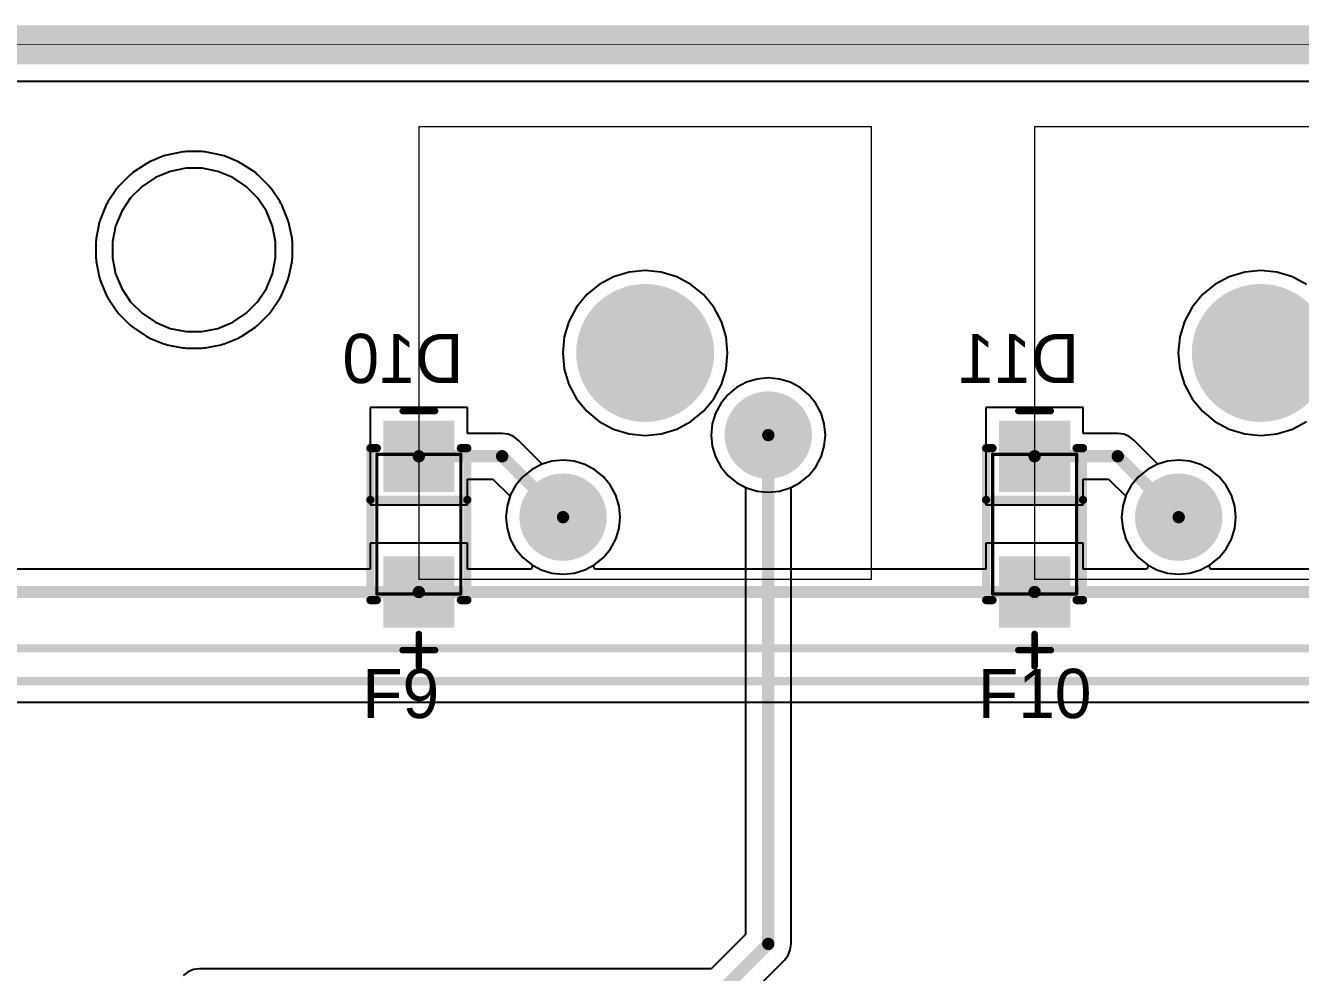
# Model space of a CAD drawing. Header units: millimetres. Extents: x 25 to 374, y 23 to 150.
# Drawn here: x 225.39 to 264.84, y 120.6 to 149.9 of the extents above; entities that cross this region are included whole.
import ezdxf

# ---------------------------------------------------------------- set-up
doc = ezdxf.new("R2010")
doc.units = ezdxf.units.MM
for name, color, linetype in [('BottomLayer', 5, 'Continuous'), ('BottomOverlay', 54, 'Continuous'), ('BottomPaste', 16, 'Continuous'), ('BottomSolder', 6, 'Continuous'), ('KeepOutLayer', 6, 'Continuous'), ('Mechanical1', 6, 'Continuous'), ('Mechanical13', 56, 'Continuous'), ('Mechanical15', 56, 'Continuous'), ('MultiLayer', 9, 'Continuous'), ('PadHoleLayer', 156, 'Continuous'), ('TopLayer', 1, 'Continuous'), ('TopOverlay', 2, 'Continuous'), ('TopSolder', 216, 'Continuous')]:
    doc.layers.add(name, color=color, linetype=linetype)

# ---------------------------------------------------------------- blocks, each defined once
blk = doc.blocks.new('SMA_DO_214AC__S1_B_38')
at = {"layer": 'BottomLayer'}
for points in [[(-1.1, -1), (-1.1, 1), (-3.1, -1), (-3.1, 1)], [(3.1, -1), (3.1, 1), (1.1, -1), (1.1, 1)]]:
    blk.add_solid(points, dxfattribs=at)
at = {"layer": 'BottomOverlay', "const_width": 0.254}
for points in [[(-2.35, 1.3), (-2.35, 1.5)], [(2.35, 1.5), (-2.35, 1.5)], [(-0.75, -1.5), (-0.75, 1.5)], [(2.35, 1.3), (2.35, 1.5)], [(-2.35, -1.5), (-2.35, -1.3)], [(2.35, -1.5), (2.35, -1.3)], [(2.35, -1.5), (-2.35, -1.5)]]:
    blk.add_lwpolyline(points, dxfattribs=at)
at = {"layer": 'BottomOverlay', "const_width": 0.127}
for points in [[(-2.414, 1.5, 1), (-2.287, 1.5, 1)], [(-2.414, 1.5, 1), (-2.287, 1.5, 1)], [(-0.814, 1.5, 1), (-0.687, 1.5, 1)], [(2.287, 1.5, 1), (2.414, 1.5, 1)], [(2.287, 1.5, 1), (2.414, 1.5, 1)], [(-2.414, 1.3, 1), (-2.287, 1.3, 1)], [(2.287, 1.3, 1), (2.414, 1.3, 1)], [(-2.414, -1.3, 1), (-2.287, -1.3, 1)], [(2.287, -1.3, 1), (2.414, -1.3, 1)], [(-2.414, -1.5, 1), (-2.287, -1.5, 1)], [(-2.414, -1.5, 1), (-2.287, -1.5, 1)], [(-0.814, -1.5, 1), (-0.687, -1.5, 1)], [(2.287, -1.5, 1), (2.414, -1.5, 1)], [(2.287, -1.5, 1), (2.414, -1.5, 1)]]:
    blk.add_lwpolyline(points, format="xyb", close=True, dxfattribs=at)
at = {"layer": 'BottomPaste'}
for points in [[(-1.1, -1), (-1.1, 1), (-3.1, -1), (-3.1, 1)], [(3.1, -1), (3.1, 1), (1.1, -1), (1.1, 1)]]:
    blk.add_solid(points, dxfattribs=at)
at = {"layer": 'BottomSolder'}
for points in [[(-0.998, -1.102), (-0.998, 1.102), (-3.202, -1.102), (-3.202, 1.102)], [(3.202, -1.102), (3.202, 1.102), (0.998, -1.102), (0.998, 1.102)]]:
    blk.add_solid(points, dxfattribs=at)
at = {"layer": 'Mechanical13', "const_width": 0.1}
for points in [[(2.16, 1.3), (-2.16, 1.3)], [(-2.16, -1.3), (-2.16, 1.3)], [(2.16, -1.3), (2.16, 1.3)], [(2.16, -1.3), (-2.16, -1.3)]]:
    blk.add_lwpolyline(points, dxfattribs=at)
at = {"layer": 'Mechanical13', "const_width": 0.05}
for points in [[(-2.185, 1.3, 1), (-2.135, 1.3, 1)], [(-2.185, 1.3, 1), (-2.135, 1.3, 1)], [(2.135, 1.3, 1), (2.185, 1.3, 1)], [(2.135, 1.3, 1), (2.185, 1.3, 1)], [(-2.185, -1.3, 1), (-2.135, -1.3, 1)], [(-2.185, -1.3, 1), (-2.135, -1.3, 1)], [(2.135, -1.3, 1), (2.185, -1.3, 1)], [(2.135, -1.3, 1), (2.185, -1.3, 1)]]:
    blk.add_lwpolyline(points, format="xyb", close=True, dxfattribs=at)
at = {"layer": 'Mechanical15', "const_width": 0.203}
for points in [[(-3.5, -0.5), (-3.5, 0.5)], [(3.9, -0.5), (3.9, 0.5)], [(4.4, 0), (3.4, 0)]]:
    blk.add_lwpolyline(points, dxfattribs=at)
at = {"layer": 'Mechanical15', "const_width": 0.102}
for points in [[(-3.551, 0.5, 1), (-3.449, 0.5, 1)], [(3.849, 0.5, 1), (3.951, 0.5, 1)], [(3.349, 0, 1), (3.451, 0, 1)], [(4.349, 0, 1), (4.451, 0, 1)], [(-3.551, -0.5, 1), (-3.449, -0.5, 1)], [(3.849, -0.5, 1), (3.951, -0.5, 1)]]:
    blk.add_lwpolyline(points, format="xyb", close=True, dxfattribs=at)
blk = doc.blocks.new('SMA_DO_214AC__S1_B_39')
at = {"layer": 'BottomLayer'}
for points in [[(-1.1, -1), (-1.1, 1), (-3.1, -1), (-3.1, 1)], [(3.1, -1), (3.1, 1), (1.1, -1), (1.1, 1)]]:
    blk.add_solid(points, dxfattribs=at)
at = {"layer": 'BottomOverlay', "const_width": 0.254}
for points in [[(-2.35, 1.3), (-2.35, 1.5)], [(2.35, 1.5), (-2.35, 1.5)], [(-0.75, -1.5), (-0.75, 1.5)], [(2.35, 1.3), (2.35, 1.5)], [(-2.35, -1.5), (-2.35, -1.3)], [(2.35, -1.5), (2.35, -1.3)], [(2.35, -1.5), (-2.35, -1.5)]]:
    blk.add_lwpolyline(points, dxfattribs=at)
at = {"layer": 'BottomOverlay', "const_width": 0.127}
for points in [[(-2.414, 1.5, 1), (-2.287, 1.5, 1)], [(-2.414, 1.5, 1), (-2.287, 1.5, 1)], [(-0.814, 1.5, 1), (-0.687, 1.5, 1)], [(2.287, 1.5, 1), (2.414, 1.5, 1)], [(2.287, 1.5, 1), (2.414, 1.5, 1)], [(-2.414, 1.3, 1), (-2.287, 1.3, 1)], [(2.287, 1.3, 1), (2.414, 1.3, 1)], [(-2.414, -1.3, 1), (-2.287, -1.3, 1)], [(2.287, -1.3, 1), (2.414, -1.3, 1)], [(-2.414, -1.5, 1), (-2.287, -1.5, 1)], [(-2.414, -1.5, 1), (-2.287, -1.5, 1)], [(-0.814, -1.5, 1), (-0.687, -1.5, 1)], [(2.287, -1.5, 1), (2.414, -1.5, 1)], [(2.287, -1.5, 1), (2.414, -1.5, 1)]]:
    blk.add_lwpolyline(points, format="xyb", close=True, dxfattribs=at)
at = {"layer": 'BottomPaste'}
for points in [[(-1.1, -1), (-1.1, 1), (-3.1, -1), (-3.1, 1)], [(3.1, -1), (3.1, 1), (1.1, -1), (1.1, 1)]]:
    blk.add_solid(points, dxfattribs=at)
at = {"layer": 'BottomSolder'}
for points in [[(-0.998, -1.102), (-0.998, 1.102), (-3.202, -1.102), (-3.202, 1.102)], [(3.202, -1.102), (3.202, 1.102), (0.998, -1.102), (0.998, 1.102)]]:
    blk.add_solid(points, dxfattribs=at)
at = {"layer": 'Mechanical13', "const_width": 0.1}
for points in [[(2.16, 1.3), (-2.16, 1.3)], [(-2.16, -1.3), (-2.16, 1.3)], [(2.16, -1.3), (2.16, 1.3)], [(2.16, -1.3), (-2.16, -1.3)]]:
    blk.add_lwpolyline(points, dxfattribs=at)
at = {"layer": 'Mechanical13', "const_width": 0.05}
for points in [[(-2.185, 1.3, 1), (-2.135, 1.3, 1)], [(-2.185, 1.3, 1), (-2.135, 1.3, 1)], [(2.135, 1.3, 1), (2.185, 1.3, 1)], [(2.135, 1.3, 1), (2.185, 1.3, 1)], [(-2.185, -1.3, 1), (-2.135, -1.3, 1)], [(-2.185, -1.3, 1), (-2.135, -1.3, 1)], [(2.135, -1.3, 1), (2.185, -1.3, 1)], [(2.135, -1.3, 1), (2.185, -1.3, 1)]]:
    blk.add_lwpolyline(points, format="xyb", close=True, dxfattribs=at)
at = {"layer": 'Mechanical15', "const_width": 0.203}
for points in [[(-3.5, -0.5), (-3.5, 0.5)], [(3.9, -0.5), (3.9, 0.5)], [(4.4, 0), (3.4, 0)]]:
    blk.add_lwpolyline(points, dxfattribs=at)
at = {"layer": 'Mechanical15', "const_width": 0.102}
for points in [[(-3.551, 0.5, 1), (-3.449, 0.5, 1)], [(3.849, 0.5, 1), (3.951, 0.5, 1)], [(3.349, 0, 1), (3.451, 0, 1)], [(4.349, 0, 1), (4.451, 0, 1)], [(-3.551, -0.5, 1), (-3.449, -0.5, 1)], [(3.849, -0.5, 1), (3.951, -0.5, 1)]]:
    blk.add_lwpolyline(points, format="xyb", close=True, dxfattribs=at)
blk = doc.blocks.new('MX_SW_3_130')
at = {"layer": 'BottomLayer'}
for points, const_width in [([(-1.016, 0, 1), (1.016, 0, 1)], 2.032), ([(3.185, -2.54, 1), (4.435, -2.54, 1)], 1.25), ([(-3.165, -5.08, 1), (-1.915, -5.08, 1)], 1.25)]:
    blk.add_lwpolyline(points, format="xyb", close=True, dxfattribs=dict(at, const_width=const_width))
at = {"layer": 'BottomSolder'}
for points, const_width in [([(-1.067, 0, 1), (1.067, 0, 1)], 2.134), ([(3.134, -2.54, 1), (4.486, -2.54, 1)], 1.352), ([(-3.216, -5.08, 1), (-1.864, -5.08, 1)], 1.352)]:
    blk.add_lwpolyline(points, format="xyb", close=True, dxfattribs=dict(at, const_width=const_width))
at = {"layer": 'Mechanical1', "const_width": 0.0381}
for points in [[(-7, -7), (-7, 7)], [(-7, 7), (7, 7)], [(7, -7), (7, 7)], [(-7, -7), (7, -7)]]:
    blk.add_lwpolyline(points, dxfattribs=at)
at = {"layer": 'Mechanical1', "const_width": 0.0191}
for points in [[(-7.01, 7, 1), (-6.99, 7, 1)], [(-7.01, 7, 1), (-6.99, 7, 1)], [(6.99, 7, 1), (7.01, 7, 1)], [(6.99, 7, 1), (7.01, 7, 1)], [(-7.01, -7, 1), (-6.99, -7, 1)], [(-7.01, -7, 1), (-6.99, -7, 1)], [(6.99, -7, 1), (7.01, -7, 1)], [(6.99, -7, 1), (7.01, -7, 1)]]:
    blk.add_lwpolyline(points, format="xyb", close=True, dxfattribs=at)
at = {"layer": 'MultiLayer'}
for points, const_width in [([(-1.016, 0, 1), (1.016, 0, 1)], 2.032), ([(3.185, -2.54, 1), (4.435, -2.54, 1)], 1.25), ([(-3.165, -5.08, 1), (-1.915, -5.08, 1)], 1.25)]:
    blk.add_lwpolyline(points, format="xyb", close=True, dxfattribs=dict(at, const_width=const_width))
at = {"layer": 'PadHoleLayer'}
for points, const_width in [([(-1.016, 0, 1), (1.016, 0, 1)], 2.032), ([(3.435, -2.54, 1), (4.185, -2.54, 1)], 0.75), ([(-2.915, -5.08, 1), (-2.165, -5.08, 1)], 0.75)]:
    blk.add_lwpolyline(points, format="xyb", close=True, dxfattribs=dict(at, const_width=const_width))
at = {"layer": 'TopLayer'}
for points, const_width in [([(-1.016, 0, 1), (1.016, 0, 1)], 2.032), ([(3.185, -2.54, 1), (4.435, -2.54, 1)], 1.25), ([(-3.165, -5.08, 1), (-1.915, -5.08, 1)], 1.25)]:
    blk.add_lwpolyline(points, format="xyb", close=True, dxfattribs=dict(at, const_width=const_width))
at = {"layer": 'TopSolder'}
for points, const_width in [([(-1.067, 0, 1), (1.067, 0, 1)], 2.134), ([(3.134, -2.54, 1), (4.486, -2.54, 1)], 1.352), ([(-3.216, -5.08, 1), (-1.864, -5.08, 1)], 1.352)]:
    blk.add_lwpolyline(points, format="xyb", close=True, dxfattribs=dict(at, const_width=const_width))
blk = doc.blocks.new('MX_SW_3_131')
at = {"layer": 'BottomLayer'}
for points, const_width in [([(-1.016, 0, 1), (1.016, 0, 1)], 2.032), ([(3.185, -2.54, 1), (4.435, -2.54, 1)], 1.25), ([(-3.165, -5.08, 1), (-1.915, -5.08, 1)], 1.25)]:
    blk.add_lwpolyline(points, format="xyb", close=True, dxfattribs=dict(at, const_width=const_width))
at = {"layer": 'BottomSolder'}
for points, const_width in [([(-1.067, 0, 1), (1.067, 0, 1)], 2.134), ([(3.134, -2.54, 1), (4.486, -2.54, 1)], 1.352), ([(-3.216, -5.08, 1), (-1.864, -5.08, 1)], 1.352)]:
    blk.add_lwpolyline(points, format="xyb", close=True, dxfattribs=dict(at, const_width=const_width))
at = {"layer": 'Mechanical1', "const_width": 0.0381}
for points in [[(-7, -7), (-7, 7)], [(-7, 7), (7, 7)], [(7, -7), (7, 7)], [(-7, -7), (7, -7)]]:
    blk.add_lwpolyline(points, dxfattribs=at)
at = {"layer": 'Mechanical1', "const_width": 0.0191}
for points in [[(-7.01, 7, 1), (-6.99, 7, 1)], [(-7.01, 7, 1), (-6.99, 7, 1)], [(6.99, 7, 1), (7.01, 7, 1)], [(6.99, 7, 1), (7.01, 7, 1)], [(-7.01, -7, 1), (-6.99, -7, 1)], [(-7.01, -7, 1), (-6.99, -7, 1)], [(6.99, -7, 1), (7.01, -7, 1)], [(6.99, -7, 1), (7.01, -7, 1)]]:
    blk.add_lwpolyline(points, format="xyb", close=True, dxfattribs=at)
at = {"layer": 'MultiLayer'}
for points, const_width in [([(-1.016, 0, 1), (1.016, 0, 1)], 2.032), ([(3.185, -2.54, 1), (4.435, -2.54, 1)], 1.25), ([(-3.165, -5.08, 1), (-1.915, -5.08, 1)], 1.25)]:
    blk.add_lwpolyline(points, format="xyb", close=True, dxfattribs=dict(at, const_width=const_width))
at = {"layer": 'PadHoleLayer'}
for points, const_width in [([(-1.016, 0, 1), (1.016, 0, 1)], 2.032), ([(3.435, -2.54, 1), (4.185, -2.54, 1)], 0.75), ([(-2.915, -5.08, 1), (-2.165, -5.08, 1)], 0.75)]:
    blk.add_lwpolyline(points, format="xyb", close=True, dxfattribs=dict(at, const_width=const_width))
at = {"layer": 'TopLayer'}
for points, const_width in [([(-1.016, 0, 1), (1.016, 0, 1)], 2.032), ([(3.185, -2.54, 1), (4.435, -2.54, 1)], 1.25), ([(-3.165, -5.08, 1), (-1.915, -5.08, 1)], 1.25)]:
    blk.add_lwpolyline(points, format="xyb", close=True, dxfattribs=dict(at, const_width=const_width))
at = {"layer": 'TopSolder'}
for points, const_width in [([(-1.067, 0, 1), (1.067, 0, 1)], 2.134), ([(3.134, -2.54, 1), (4.486, -2.54, 1)], 1.352), ([(-3.216, -5.08, 1), (-1.864, -5.08, 1)], 1.352)]:
    blk.add_lwpolyline(points, format="xyb", close=True, dxfattribs=dict(at, const_width=const_width))

msp = doc.modelspace()

# ---------------------------------------------------------------- linework, layer by layer
at = {"layer": 'BottomLayer'}
for p, q in [((26.613, 148.181), (372.04, 148.181)), ((230.258, 145.989), (229.77, 145.892)), ((230.309, 145.989), (230.258, 145.989)), ((230.359, 145.999), (230.309, 145.989)), ((230.856, 145.999), (230.359, 145.999)), ((230.906, 145.989), (230.856, 145.999)), ((230.957, 145.989), (230.906, 145.989)), ((231.445, 145.892), (230.957, 145.989)), ((229.124, 145.624), (228.71, 145.348)), ((229.171, 145.644), (229.124, 145.624)), ((229.213, 145.672), (229.171, 145.644)), ((229.673, 145.863), (229.213, 145.672)), ((229.723, 145.873), (229.673, 145.863)), ((229.77, 145.892), (229.723, 145.873)), ((231.492, 145.873), (231.445, 145.892)), ((231.542, 145.863), (231.492, 145.873)), ((232.002, 145.672), (231.542, 145.863)), ((232.044, 145.644), (232.002, 145.672)), ((232.091, 145.624), (232.044, 145.644)), ((232.505, 145.348), (232.091, 145.624)), ((228.632, 145.284), (228.28, 144.932)), ((228.674, 145.312), (228.632, 145.284)), ((228.71, 145.348), (228.674, 145.312)), ((232.541, 145.312), (232.505, 145.348)), ((232.583, 145.284), (232.541, 145.312)), ((232.935, 144.932), (232.583, 145.284)), ((228.216, 144.853), (227.939, 144.44)), ((228.252, 144.89), (228.216, 144.853)), ((228.28, 144.932), (228.252, 144.89)), ((232.963, 144.89), (232.935, 144.932)), ((232.999, 144.853), (232.963, 144.89)), ((233.276, 144.44), (232.999, 144.853)), ((227.939, 144.44), (227.92, 144.393)), ((233.295, 144.393), (233.276, 144.44)), ((227.891, 144.35), (227.701, 143.891)), ((227.92, 144.393), (227.891, 144.35)), ((233.324, 144.35), (233.295, 144.393)), ((233.514, 143.891), (233.324, 144.35)), ((227.672, 143.794), (227.575, 143.306)), ((227.691, 143.841), (227.672, 143.794)), ((227.701, 143.891), (227.691, 143.841)), ((233.524, 143.841), (233.514, 143.891)), ((233.543, 143.794), (233.524, 143.841)), ((233.641, 143.306), (233.543, 143.794)), ((227.575, 143.255), (227.565, 143.205)), ((227.575, 143.306), (227.575, 143.255)), ((233.641, 143.255), (233.641, 143.306)), ((233.65, 143.205), (233.641, 143.255)), ((227.565, 143.205), (227.565, 142.707)), ((233.65, 142.707), (233.65, 143.205)), ((227.565, 142.707), (227.575, 142.657)), ((227.575, 142.657), (227.575, 142.606)), ((227.575, 142.606), (227.672, 142.119)), ((233.543, 142.119), (233.641, 142.606)), ((233.641, 142.657), (233.65, 142.707)), ((233.641, 142.606), (233.641, 142.657)), ((227.672, 142.119), (227.691, 142.071)), ((227.691, 142.071), (227.701, 142.021)), ((233.514, 142.021), (233.524, 142.071)), ((233.524, 142.071), (233.543, 142.119)), ((243.59, 142.127), (243.148, 141.891)), ((244.069, 142.272), (243.59, 142.127)), ((244.566, 142.321), (244.069, 142.272)), ((245.064, 142.272), (244.566, 142.321)), ((245.543, 142.127), (245.064, 142.272)), ((245.984, 141.891), (245.543, 142.127)), ((262.64, 142.127), (262.198, 141.891)), ((263.119, 142.272), (262.64, 142.127)), ((263.616, 142.321), (263.119, 142.272)), ((264.114, 142.272), (263.616, 142.321)), ((264.593, 142.127), (264.114, 142.272)), ((265.034, 141.891), (264.593, 142.127)), ((227.701, 142.021), (227.891, 141.562)), ((233.324, 141.562), (233.514, 142.021)), ((243.148, 141.891), (242.762, 141.573)), ((246.371, 141.573), (245.984, 141.891)), ((262.198, 141.891), (261.812, 141.573)), ((227.891, 141.562), (227.92, 141.519)), ((227.92, 141.519), (227.939, 141.472)), ((227.939, 141.472), (228.216, 141.059)), ((232.999, 141.059), (233.276, 141.472)), ((233.276, 141.472), (233.295, 141.519)), ((233.295, 141.519), (233.324, 141.562)), ((242.762, 141.573), (242.444, 141.187)), ((246.689, 141.187), (246.371, 141.573)), ((261.812, 141.573), (261.494, 141.187)), ((228.216, 141.059), (228.252, 141.023)), ((228.252, 141.023), (228.28, 140.98)), ((228.28, 140.98), (228.632, 140.629)), ((232.583, 140.629), (232.935, 140.98)), ((232.935, 140.98), (232.963, 141.023)), ((232.963, 141.023), (232.999, 141.059)), ((242.444, 141.187), (242.208, 140.745)), ((246.924, 140.745), (246.689, 141.187)), ((261.494, 141.187), (261.258, 140.745)), ((228.632, 140.629), (228.674, 140.6)), ((228.674, 140.6), (228.71, 140.564)), ((228.71, 140.564), (229.124, 140.288)), ((232.091, 140.288), (232.505, 140.564)), ((232.505, 140.564), (232.541, 140.6)), ((232.541, 140.6), (232.583, 140.629)), ((242.208, 140.745), (242.063, 140.267)), ((247.07, 140.267), (246.924, 140.745)), ((261.258, 140.745), (261.113, 140.267)), ((229.124, 140.288), (229.171, 140.268)), ((229.171, 140.268), (229.213, 140.24)), ((229.213, 140.24), (229.673, 140.05)), ((231.542, 140.05), (232.002, 140.24)), ((232.002, 140.24), (232.044, 140.268)), ((232.044, 140.268), (232.091, 140.288)), ((242.063, 140.267), (242.014, 139.769)), ((247.119, 139.769), (247.07, 140.267)), ((261.113, 140.267), (261.064, 139.769)), ((229.673, 140.05), (229.723, 140.04)), ((229.723, 140.04), (229.77, 140.02)), ((229.77, 140.02), (230.258, 139.923)), ((230.258, 139.923), (230.309, 139.923)), ((230.309, 139.923), (230.359, 139.913)), ((230.359, 139.913), (230.856, 139.913)), ((230.856, 139.913), (230.906, 139.923)), ((230.906, 139.923), (230.957, 139.923)), ((230.957, 139.923), (231.445, 140.02)), ((231.445, 140.02), (231.492, 140.04)), ((231.492, 140.04), (231.542, 140.05)), ((242.014, 139.769), (242.063, 139.271)), ((247.07, 139.271), (247.119, 139.769)), ((261.064, 139.769), (261.113, 139.271)), ((242.063, 139.271), (242.208, 138.792)), ((246.924, 138.792), (247.07, 139.271)), ((261.113, 139.271), (261.258, 138.792)), ((248.032, 138.961), (247.7, 138.861)), ((248.376, 138.995), (248.032, 138.961)), ((248.721, 138.961), (248.376, 138.995)), ((249.052, 138.861), (248.721, 138.961)), ((242.208, 138.792), (242.444, 138.351)), ((246.689, 138.351), (246.924, 138.792)), ((247.127, 138.478), (246.908, 138.21)), ((247.395, 138.697), (247.127, 138.478)), ((247.7, 138.861), (247.395, 138.697)), ((249.358, 138.697), (249.052, 138.861)), ((249.626, 138.478), (249.358, 138.697)), ((249.845, 138.21), (249.626, 138.478)), ((261.258, 138.792), (261.494, 138.351)), ((242.444, 138.351), (242.762, 137.964)), ((246.371, 137.964), (246.689, 138.351)), ((246.908, 138.21), (246.744, 137.905)), ((250.008, 137.905), (249.845, 138.21)), ((261.494, 138.351), (261.812, 137.964)), ((239.072, 138.082), (236.056, 138.082)), ((236.056, 138.082), (236.056, 135.066)), ((239.072, 137.278), (239.072, 138.082)), ((242.762, 137.964), (243.148, 137.646)), ((245.984, 137.646), (246.371, 137.964)), ((246.744, 137.905), (246.644, 137.573)), ((250.109, 137.573), (250.008, 137.905)), ((258.124, 138.082), (255.108, 138.082)), ((255.108, 138.082), (255.108, 135.066)), ((258.124, 137.278), (258.124, 138.082)), ((261.812, 137.964), (262.198, 137.646)), ((243.148, 137.646), (243.59, 137.411)), ((243.59, 137.411), (244.069, 137.265)), ((245.064, 137.265), (245.543, 137.411)), ((245.543, 137.411), (245.984, 137.646)), ((246.644, 137.573), (246.61, 137.229)), ((250.143, 137.229), (250.109, 137.573)), ((262.198, 137.646), (262.64, 137.411)), ((262.64, 137.411), (263.119, 137.265)), ((264.114, 137.265), (264.593, 137.411)), ((264.593, 137.411), (265.034, 137.646)), ((240.141, 137.278), (239.072, 137.278)), ((240.324, 137.254), (240.141, 137.278)), ((240.494, 137.184), (240.324, 137.254)), ((240.64, 137.072), (240.494, 137.184)), ((241.381, 136.33), (240.64, 137.072)), ((244.069, 137.265), (244.566, 137.216)), ((244.566, 137.216), (245.064, 137.265)), ((246.61, 137.229), (246.644, 136.884)), ((250.109, 136.884), (250.143, 137.229)), ((259.191, 137.278), (258.124, 137.278)), ((259.374, 137.254), (259.191, 137.278)), ((259.544, 137.184), (259.374, 137.254)), ((259.69, 137.072), (259.544, 137.184)), ((260.431, 136.33), (259.69, 137.072)), ((263.119, 137.265), (263.616, 137.216)), ((263.616, 137.216), (264.114, 137.265)), ((246.644, 136.884), (246.744, 136.553)), ((246.744, 136.553), (246.908, 136.247)), ((249.845, 136.247), (250.008, 136.553)), ((250.008, 136.553), (250.109, 136.884)), ((241.682, 136.421), (241.381, 136.33)), ((242.026, 136.455), (241.682, 136.421)), ((242.371, 136.421), (242.026, 136.455)), ((242.702, 136.321), (242.371, 136.421)), ((243.008, 136.157), (242.702, 136.321)), ((243.276, 135.938), (243.008, 136.157)), ((246.908, 136.247), (247.127, 135.979)), ((249.626, 135.979), (249.845, 136.247)), ((260.732, 136.421), (260.431, 136.33)), ((261.076, 136.455), (260.732, 136.421)), ((261.421, 136.421), (261.076, 136.455)), ((261.752, 136.321), (261.421, 136.421)), ((262.058, 136.157), (261.752, 136.321)), ((262.326, 135.938), (262.058, 136.157)), ((239.072, 135.066), (239.072, 135.869)), ((239.072, 135.869), (239.85, 135.869)), ((239.85, 135.869), (240.385, 135.334)), ((243.495, 135.67), (243.276, 135.938)), ((247.127, 135.979), (247.395, 135.76)), ((247.395, 135.76), (247.7, 135.597)), ((249.052, 135.597), (249.358, 135.76)), ((249.358, 135.76), (249.626, 135.979)), ((258.124, 135.066), (258.124, 135.869)), ((258.124, 135.869), (258.9, 135.869)), ((258.9, 135.869), (259.435, 135.334)), ((262.545, 135.67), (262.326, 135.938)), ((240.385, 135.334), (240.294, 135.033)), ((243.658, 135.365), (243.495, 135.67)), ((243.759, 135.033), (243.658, 135.365)), ((247.7, 135.597), (248.032, 135.496)), ((248.032, 135.496), (248.376, 135.462)), ((248.376, 135.462), (248.721, 135.496)), ((248.721, 135.496), (249.052, 135.597)), ((259.435, 135.334), (259.344, 135.033)), ((262.708, 135.365), (262.545, 135.67)), ((262.809, 135.033), (262.708, 135.365)), ((236.056, 135.066), (239.072, 135.066)), ((240.294, 135.033), (240.26, 134.689)), ((243.793, 134.689), (243.759, 135.033)), ((255.108, 135.066), (258.124, 135.066)), ((259.344, 135.033), (259.31, 134.689)), ((262.843, 134.689), (262.809, 135.033)), ((240.26, 134.689), (240.294, 134.344)), ((243.759, 134.344), (243.793, 134.689)), ((259.31, 134.689), (259.344, 134.344)), ((262.809, 134.344), (262.843, 134.689)), ((240.294, 134.344), (240.394, 134.013)), ((243.658, 134.013), (243.759, 134.344)), ((259.344, 134.344), (259.444, 134.013)), ((262.708, 134.013), (262.809, 134.344)), ((239.072, 133.882), (236.056, 133.882)), ((236.056, 133.882), (236.056, 133.078)), ((239.072, 133.078), (239.072, 133.882)), ((240.394, 134.013), (240.558, 133.707)), ((243.495, 133.707), (243.658, 134.013)), ((258.124, 133.882), (255.108, 133.882)), ((255.108, 133.882), (255.108, 133.078)), ((258.124, 133.078), (258.124, 133.882)), ((259.444, 134.013), (259.608, 133.707)), ((262.545, 133.707), (262.708, 134.013)), ((240.558, 133.707), (240.777, 133.439)), ((240.777, 133.439), (241.045, 133.22)), ((243.008, 133.22), (243.276, 133.439)), ((243.276, 133.439), (243.495, 133.707)), ((259.608, 133.707), (259.827, 133.439)), ((259.827, 133.439), (260.095, 133.22)), ((262.058, 133.22), (262.326, 133.439)), ((262.326, 133.439), (262.545, 133.707)), ((236.056, 133.078), (214.439, 133.078)), ((241.049, 133.078), (239.072, 133.078)), ((241.045, 133.22), (241.079, 133.201)), ((241.079, 133.201), (241.049, 133.078)), ((242.973, 133.201), (243.008, 133.22)), ((243.004, 133.078), (242.973, 133.201)), ((255.108, 133.078), (243.004, 133.078)), ((260.099, 133.078), (258.124, 133.078)), ((260.095, 133.22), (260.129, 133.201)), ((260.129, 133.201), (260.099, 133.078)), ((262.023, 133.201), (262.058, 133.22)), ((262.054, 133.078), (262.023, 133.201)), ((274.161, 133.078), (262.054, 133.078)), ((55.08, 128.966), (330.06, 128.966))]:
    msp.add_line(p, q, dxfattribs=at)
for points, const_width in [([(237.564, 136.574), (240.141, 136.574)], 0.381), ([(240.141, 136.574), (242.026, 134.689)], 0.381), ([(256.616, 136.574), (259.191, 136.574)], 0.381), ([(259.191, 136.574), (261.076, 134.689)], 0.381), ([(208.999, 132.374), (237.564, 132.374)], 0.381), ([(237.564, 132.374), (256.616, 132.374)], 0.381), ([(256.616, 132.374), (275.669, 132.374)], 0.381), ([(55.207, 130.63), (287.514, 130.63)], 0.254), ([(55.08, 129.614), (330.676, 129.614)], 0.254)]:
    msp.add_lwpolyline(points, dxfattribs=dict(at, const_width=const_width))
at = {"layer": 'BottomLayer', "const_width": 0.191}
for points in [[(237.468, 136.574, 1), (237.659, 136.574, 1)], [(240.046, 136.574, 1), (240.237, 136.574, 1)], [(240.046, 136.574, 1), (240.237, 136.574, 1)], [(256.521, 136.574, 1), (256.711, 136.574, 1)], [(259.096, 136.574, 1), (259.287, 136.574, 1)], [(259.096, 136.574, 1), (259.287, 136.574, 1)], [(241.931, 134.689, 1), (242.122, 134.689, 1)], [(260.981, 134.689, 1), (261.172, 134.689, 1)], [(237.468, 132.374, 1), (237.659, 132.374, 1)], [(237.468, 132.374, 1), (237.659, 132.374, 1)], [(256.521, 132.374, 1), (256.711, 132.374, 1)], [(256.521, 132.374, 1), (256.711, 132.374, 1)]]:
    msp.add_lwpolyline(points, format="xyb", close=True, dxfattribs=at)
at = {"layer": 'KeepOutLayer', "const_width": 1.2}
msp.add_lwpolyline([(25.495, 149.299), (373.158, 149.299)], dxfattribs=at)
at = {"layer": 'Mechanical1', "const_width": 0.0127}
for points in [[(25.495, 149.305), (373.158, 149.305)], [(237.57, 146.78), (251.569, 146.78)], [(237.57, 132.781), (237.57, 146.78)], [(251.569, 132.781), (251.569, 146.78)], [(256.62, 146.78), (270.619, 146.78)], [(256.62, 132.781), (256.62, 146.78)], [(237.57, 132.781), (251.569, 132.781)], [(256.62, 132.781), (270.619, 132.781)]]:
    msp.add_lwpolyline(points, dxfattribs=at)
at = {"layer": 'Mechanical1', "const_width": 0.00635}
for points in [[(237.567, 146.78, 1), (237.573, 146.78, 1)], [(237.567, 146.78, 1), (237.573, 146.78, 1)], [(251.566, 146.78, 1), (251.572, 146.78, 1)], [(251.566, 146.78, 1), (251.572, 146.78, 1)], [(256.617, 146.78, 1), (256.623, 146.78, 1)], [(256.617, 146.78, 1), (256.623, 146.78, 1)], [(237.567, 132.781, 1), (237.573, 132.781, 1)], [(237.567, 132.781, 1), (237.573, 132.781, 1)], [(251.566, 132.781, 1), (251.572, 132.781, 1)], [(251.566, 132.781, 1), (251.572, 132.781, 1)], [(256.617, 132.781, 1), (256.623, 132.781, 1)], [(256.617, 132.781, 1), (256.623, 132.781, 1)]]:
    msp.add_lwpolyline(points, format="xyb", close=True, dxfattribs=at)
at = {"layer": 'MultiLayer'}
for p, q in [((229.411, 145.194), (228.998, 144.917)), ((229.871, 145.384), (229.411, 145.194)), ((230.359, 145.481), (229.871, 145.384)), ((230.608, 145.481), (230.359, 145.481)), ((230.856, 145.481), (230.608, 145.481)), ((231.344, 145.384), (230.856, 145.481)), ((231.804, 145.194), (231.344, 145.384)), ((232.217, 144.917), (231.804, 145.194)), ((228.998, 144.917), (228.646, 144.566)), ((232.569, 144.566), (232.217, 144.917)), ((228.646, 144.566), (228.37, 144.152)), ((232.845, 144.152), (232.569, 144.566)), ((228.37, 144.152), (228.18, 143.693)), ((233.035, 143.693), (232.845, 144.152)), ((228.18, 143.693), (228.083, 143.205)), ((233.133, 143.205), (233.035, 143.693)), ((228.083, 143.205), (228.083, 142.956)), ((228.083, 142.956), (228.083, 142.956)), ((228.083, 142.956), (228.083, 142.707)), ((233.133, 142.956), (233.133, 143.205)), ((233.133, 142.707), (233.133, 142.956)), ((228.083, 142.707), (228.18, 142.22)), ((233.035, 142.22), (233.133, 142.707)), ((228.18, 142.22), (228.37, 141.76)), ((232.845, 141.76), (233.035, 142.22)), ((228.37, 141.76), (228.646, 141.347)), ((232.569, 141.347), (232.845, 141.76)), ((228.646, 141.347), (228.998, 140.995)), ((232.217, 140.995), (232.569, 141.347)), ((228.998, 140.995), (229.411, 140.718)), ((231.804, 140.718), (232.217, 140.995)), ((229.411, 140.718), (229.871, 140.528)), ((229.871, 140.528), (230.359, 140.431)), ((230.856, 140.431), (231.344, 140.528)), ((231.344, 140.528), (231.804, 140.718)), ((230.359, 140.431), (230.608, 140.431)), ((230.608, 140.431), (230.856, 140.431))]:
    msp.add_line(p, q, dxfattribs=at)
at = {"layer": 'TopLayer'}
for p, q in [((26.613, 148.181), (372.04, 148.181)), ((230.258, 145.989), (229.77, 145.892)), ((230.309, 145.989), (230.258, 145.989)), ((230.359, 145.999), (230.309, 145.989)), ((230.856, 145.999), (230.359, 145.999)), ((230.906, 145.989), (230.856, 145.999)), ((230.957, 145.989), (230.906, 145.989)), ((231.445, 145.892), (230.957, 145.989)), ((229.124, 145.624), (228.71, 145.348)), ((229.171, 145.644), (229.124, 145.624)), ((229.213, 145.672), (229.171, 145.644)), ((229.673, 145.863), (229.213, 145.672)), ((229.723, 145.873), (229.673, 145.863)), ((229.77, 145.892), (229.723, 145.873)), ((231.492, 145.873), (231.445, 145.892)), ((231.542, 145.863), (231.492, 145.873)), ((232.002, 145.672), (231.542, 145.863)), ((232.044, 145.644), (232.002, 145.672)), ((232.091, 145.624), (232.044, 145.644)), ((232.505, 145.348), (232.091, 145.624)), ((228.632, 145.284), (228.28, 144.932)), ((228.674, 145.312), (228.632, 145.284)), ((228.71, 145.348), (228.674, 145.312)), ((232.541, 145.312), (232.505, 145.348)), ((232.583, 145.284), (232.541, 145.312)), ((232.935, 144.932), (232.583, 145.284)), ((228.216, 144.853), (227.939, 144.44)), ((228.252, 144.89), (228.216, 144.853)), ((228.28, 144.932), (228.252, 144.89)), ((232.963, 144.89), (232.935, 144.932)), ((232.999, 144.853), (232.963, 144.89)), ((233.276, 144.44), (232.999, 144.853)), ((227.939, 144.44), (227.92, 144.393)), ((233.295, 144.393), (233.276, 144.44)), ((227.891, 144.35), (227.701, 143.891)), ((227.92, 144.393), (227.891, 144.35)), ((233.324, 144.35), (233.295, 144.393)), ((233.514, 143.891), (233.324, 144.35)), ((227.672, 143.794), (227.575, 143.306)), ((227.691, 143.841), (227.672, 143.794)), ((227.701, 143.891), (227.691, 143.841)), ((233.524, 143.841), (233.514, 143.891)), ((233.543, 143.794), (233.524, 143.841)), ((233.641, 143.306), (233.543, 143.794)), ((227.575, 143.255), (227.565, 143.205)), ((227.575, 143.306), (227.575, 143.255)), ((233.641, 143.255), (233.641, 143.306)), ((233.65, 143.205), (233.641, 143.255)), ((227.565, 143.205), (227.565, 142.707)), ((233.65, 142.707), (233.65, 143.205)), ((227.565, 142.707), (227.575, 142.657)), ((227.575, 142.657), (227.575, 142.606)), ((227.575, 142.606), (227.672, 142.119)), ((233.543, 142.119), (233.641, 142.606)), ((233.641, 142.657), (233.65, 142.707)), ((233.641, 142.606), (233.641, 142.657)), ((227.672, 142.119), (227.691, 142.071)), ((227.691, 142.071), (227.701, 142.021)), ((233.514, 142.021), (233.524, 142.071)), ((233.524, 142.071), (233.543, 142.119)), ((243.59, 142.127), (243.148, 141.891)), ((244.069, 142.272), (243.59, 142.127)), ((244.566, 142.321), (244.069, 142.272)), ((245.064, 142.272), (244.566, 142.321)), ((245.543, 142.127), (245.064, 142.272)), ((245.984, 141.891), (245.543, 142.127)), ((262.64, 142.127), (262.198, 141.891)), ((263.119, 142.272), (262.64, 142.127)), ((263.616, 142.321), (263.119, 142.272)), ((264.114, 142.272), (263.616, 142.321)), ((264.593, 142.127), (264.114, 142.272)), ((265.034, 141.891), (264.593, 142.127)), ((227.701, 142.021), (227.891, 141.562)), ((233.324, 141.562), (233.514, 142.021)), ((243.148, 141.891), (242.762, 141.573)), ((246.371, 141.573), (245.984, 141.891)), ((262.198, 141.891), (261.812, 141.573)), ((227.891, 141.562), (227.92, 141.519)), ((227.92, 141.519), (227.939, 141.472)), ((227.939, 141.472), (228.216, 141.059)), ((232.999, 141.059), (233.276, 141.472)), ((233.276, 141.472), (233.295, 141.519)), ((233.295, 141.519), (233.324, 141.562)), ((242.762, 141.573), (242.444, 141.187)), ((246.689, 141.187), (246.371, 141.573)), ((261.812, 141.573), (261.494, 141.187)), ((228.216, 141.059), (228.252, 141.023)), ((228.252, 141.023), (228.28, 140.98)), ((228.28, 140.98), (228.632, 140.629)), ((232.583, 140.629), (232.935, 140.98)), ((232.935, 140.98), (232.963, 141.023)), ((232.963, 141.023), (232.999, 141.059)), ((242.444, 141.187), (242.208, 140.745)), ((246.924, 140.745), (246.689, 141.187)), ((261.494, 141.187), (261.258, 140.745)), ((228.632, 140.629), (228.674, 140.6)), ((228.674, 140.6), (228.71, 140.564)), ((228.71, 140.564), (229.124, 140.288)), ((232.091, 140.288), (232.505, 140.564)), ((232.505, 140.564), (232.541, 140.6)), ((232.541, 140.6), (232.583, 140.629)), ((242.208, 140.745), (242.063, 140.267)), ((247.07, 140.267), (246.924, 140.745)), ((261.258, 140.745), (261.113, 140.267)), ((229.124, 140.288), (229.171, 140.268)), ((229.171, 140.268), (229.213, 140.24)), ((229.213, 140.24), (229.673, 140.05)), ((231.542, 140.05), (232.002, 140.24)), ((232.002, 140.24), (232.044, 140.268)), ((232.044, 140.268), (232.091, 140.288)), ((242.063, 140.267), (242.014, 139.769)), ((247.119, 139.769), (247.07, 140.267)), ((261.113, 140.267), (261.064, 139.769)), ((229.673, 140.05), (229.723, 140.04)), ((229.723, 140.04), (229.77, 140.02)), ((229.77, 140.02), (230.258, 139.923)), ((230.258, 139.923), (230.309, 139.923)), ((230.309, 139.923), (230.359, 139.913)), ((230.359, 139.913), (230.856, 139.913)), ((230.856, 139.913), (230.906, 139.923)), ((230.906, 139.923), (230.957, 139.923)), ((230.957, 139.923), (231.445, 140.02)), ((231.445, 140.02), (231.492, 140.04)), ((231.492, 140.04), (231.542, 140.05)), ((242.014, 139.769), (242.063, 139.271)), ((247.07, 139.271), (247.119, 139.769)), ((261.064, 139.769), (261.113, 139.271)), ((242.063, 139.271), (242.208, 138.792)), ((246.924, 138.792), (247.07, 139.271)), ((261.113, 139.271), (261.258, 138.792)), ((248.032, 138.961), (247.7, 138.861)), ((248.376, 138.995), (248.032, 138.961)), ((248.721, 138.961), (248.376, 138.995)), ((249.052, 138.861), (248.721, 138.961)), ((242.208, 138.792), (242.444, 138.351)), ((246.689, 138.351), (246.924, 138.792)), ((247.127, 138.478), (246.908, 138.21)), ((247.395, 138.697), (247.127, 138.478)), ((247.7, 138.861), (247.395, 138.697)), ((249.358, 138.697), (249.052, 138.861)), ((249.626, 138.478), (249.358, 138.697)), ((249.845, 138.21), (249.626, 138.478)), ((261.258, 138.792), (261.494, 138.351)), ((242.444, 138.351), (242.762, 137.964)), ((246.371, 137.964), (246.689, 138.351)), ((246.908, 138.21), (246.744, 137.905)), ((250.008, 137.905), (249.845, 138.21)), ((261.494, 138.351), (261.812, 137.964)), ((242.762, 137.964), (243.148, 137.646)), ((245.984, 137.646), (246.371, 137.964)), ((246.744, 137.905), (246.644, 137.573)), ((250.109, 137.573), (250.008, 137.905)), ((261.812, 137.964), (262.198, 137.646)), ((243.148, 137.646), (243.59, 137.411)), ((243.59, 137.411), (244.069, 137.265)), ((245.064, 137.265), (245.543, 137.411)), ((245.543, 137.411), (245.984, 137.646)), ((246.644, 137.573), (246.61, 137.229)), ((250.143, 137.229), (250.109, 137.573)), ((262.198, 137.646), (262.64, 137.411)), ((262.64, 137.411), (263.119, 137.265)), ((264.114, 137.265), (264.593, 137.411)), ((264.593, 137.411), (265.034, 137.646)), ((244.069, 137.265), (244.566, 137.216)), ((244.566, 137.216), (245.064, 137.265)), ((246.61, 137.229), (246.644, 136.884)), ((250.109, 136.884), (250.143, 137.229)), ((263.119, 137.265), (263.616, 137.216)), ((263.616, 137.216), (264.114, 137.265)), ((246.644, 136.884), (246.744, 136.553)), ((246.744, 136.553), (246.908, 136.247)), ((249.845, 136.247), (250.008, 136.553)), ((250.008, 136.553), (250.109, 136.884)), ((241.045, 136.157), (240.777, 135.938)), ((241.35, 136.321), (241.045, 136.157)), ((241.682, 136.421), (241.35, 136.321)), ((242.026, 136.455), (241.682, 136.421)), ((242.371, 136.421), (242.026, 136.455)), ((242.702, 136.321), (242.371, 136.421)), ((243.008, 136.157), (242.702, 136.321)), ((243.276, 135.938), (243.008, 136.157)), ((246.908, 136.247), (247.127, 135.979)), ((249.626, 135.979), (249.845, 136.247)), ((260.095, 136.157), (259.827, 135.938)), ((260.4, 136.321), (260.095, 136.157)), ((260.732, 136.421), (260.4, 136.321)), ((261.076, 136.455), (260.732, 136.421)), ((261.421, 136.421), (261.076, 136.455)), ((261.752, 136.321), (261.421, 136.421)), ((262.058, 136.157), (261.752, 136.321)), ((262.326, 135.938), (262.058, 136.157)), ((240.777, 135.938), (240.558, 135.67)), ((243.495, 135.67), (243.276, 135.938)), ((247.127, 135.979), (247.395, 135.76)), ((247.395, 135.76), (247.672, 135.612)), ((249.081, 135.612), (249.358, 135.76)), ((249.358, 135.76), (249.626, 135.979)), ((259.827, 135.938), (259.608, 135.67)), ((262.545, 135.67), (262.326, 135.938)), ((240.394, 135.365), (240.294, 135.033)), ((240.558, 135.67), (240.394, 135.365)), ((243.658, 135.365), (243.495, 135.67)), ((243.759, 135.033), (243.658, 135.365)), ((247.672, 135.612), (247.672, 121.78)), ((249.081, 121.488), (249.081, 135.612)), ((259.444, 135.365), (259.344, 135.033)), ((259.608, 135.67), (259.444, 135.365)), ((262.708, 135.365), (262.545, 135.67)), ((262.809, 135.033), (262.708, 135.365)), ((240.294, 135.033), (240.26, 134.689)), ((243.793, 134.689), (243.759, 135.033)), ((259.344, 135.033), (259.31, 134.689)), ((262.843, 134.689), (262.809, 135.033)), ((240.26, 134.689), (240.294, 134.344)), ((243.759, 134.344), (243.793, 134.689)), ((259.31, 134.689), (259.344, 134.344)), ((262.809, 134.344), (262.843, 134.689)), ((240.294, 134.344), (240.394, 134.013)), ((243.658, 134.013), (243.759, 134.344)), ((259.344, 134.344), (259.444, 134.013)), ((262.708, 134.013), (262.809, 134.344)), ((240.394, 134.013), (240.558, 133.707)), ((243.495, 133.707), (243.658, 134.013)), ((259.444, 134.013), (259.608, 133.707)), ((262.545, 133.707), (262.708, 134.013)), ((240.558, 133.707), (240.777, 133.439)), ((240.777, 133.439), (241.045, 133.22)), ((243.008, 133.22), (243.276, 133.439)), ((243.276, 133.439), (243.495, 133.707)), ((259.608, 133.707), (259.827, 133.439)), ((259.827, 133.439), (260.095, 133.22)), ((262.058, 133.22), (262.326, 133.439)), ((262.326, 133.439), (262.545, 133.707)), ((241.045, 133.22), (241.35, 133.057)), ((241.35, 133.057), (241.682, 132.956)), ((241.682, 132.956), (242.026, 132.922)), ((242.026, 132.922), (242.371, 132.956)), ((242.371, 132.956), (242.702, 133.057)), ((242.702, 133.057), (243.008, 133.22)), ((260.095, 133.22), (260.4, 133.057)), ((260.4, 133.057), (260.732, 132.956)), ((260.732, 132.956), (261.076, 132.922)), ((261.076, 132.922), (261.421, 132.956)), ((261.421, 132.956), (261.752, 133.057)), ((261.752, 133.057), (262.058, 133.22)), ((247.672, 121.78), (246.611, 120.72)), ((248.875, 120.99), (248.987, 121.136)), ((248.987, 121.136), (249.057, 121.306)), ((249.057, 121.306), (249.081, 121.488)), ((247.401, 119.517), (248.875, 120.99)), ((230.422, 120.625), (230.276, 120.513)), ((230.592, 120.696), (230.422, 120.625)), ((230.774, 120.72), (230.592, 120.696)), ((246.611, 120.72), (230.774, 120.72))]:
    msp.add_line(p, q, dxfattribs=at)
at = {"layer": 'TopLayer', "const_width": 0.381}
for points in [[(248.376, 121.488), (248.376, 137.229)], [(246.903, 120.015), (248.376, 121.488)]]:
    msp.add_lwpolyline(points, dxfattribs=at)
at = {"layer": 'TopLayer', "const_width": 0.191}
for points in [[(248.281, 137.229, 1), (248.472, 137.229, 1)], [(248.281, 121.488, 1), (248.472, 121.488, 1)], [(248.281, 121.488, 1), (248.472, 121.488, 1)]]:
    msp.add_lwpolyline(points, format="xyb", close=True, dxfattribs=at)

# ---------------------------------------------------------------- block references
for name, p in [('MX_SW_3_130', (244.566, 139.769)), ('MX_SW_3_131', (263.616, 139.769))]:
    msp.add_blockref(name, p)
at = {"rotation": 270}
for name, p in [('SMA_DO_214AC__S1_B_38', (237.564, 134.474)), ('SMA_DO_214AC__S1_B_39', (256.616, 134.474))]:
    msp.add_blockref(name, p, dxfattribs=at)

# ---------------------------------------------------------------- texts
at = {"layer": 'BottomOverlay', "text_generation_flag": 2}
for s, p in [('D10', (238.938, 138.836)), ('D11', (257.988, 138.836))]:
    msp.add_text(s, height=1.524, dxfattribs=at).set_placement(p)
at = {"layer": 'TopOverlay'}
for s, p in [('F9', (235.814, 128.473)), ('F10', (254.864, 128.473))]:
    msp.add_text(s, height=1.524, dxfattribs=at).set_placement(p)

doc.saveas('drawing.dxf')
